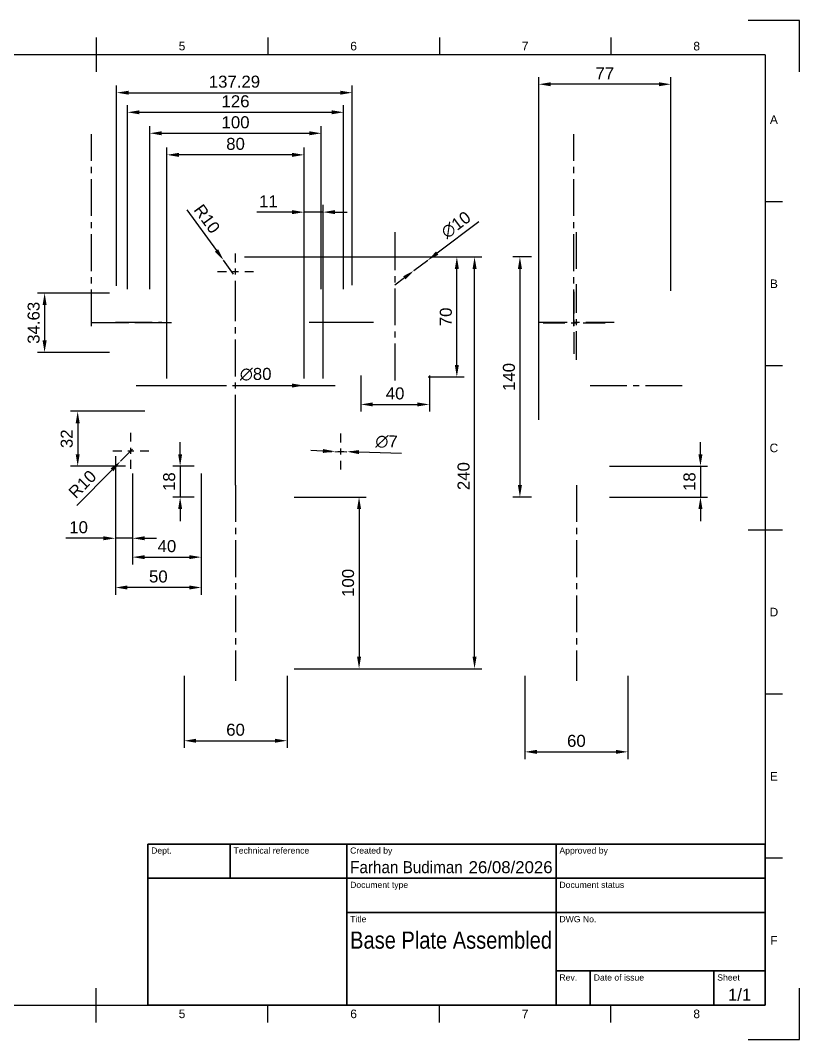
# Paper-space layout 'Sheet1' of a CAD drawing. Header units: millimetres. Extents: x 0 to 420, y 0 to 297.
# Drawn here: x 192.9 to 420, y 0 to 297 of the extents above; entities that cross this region are included whole.
import ezdxf
from ezdxf.enums import TextEntityAlignment as Align

# ---------------------------------------------------------------- set-up
doc = ezdxf.new("R2010")
doc.units = ezdxf.units.MM
doc.header["$LTSCALE"] = 0.75
doc.linetypes.add('CENTER2', pattern=[28.575, 19.05, -3.175, 3.175, -3.175])
for name, color, linetype, lineweight in [('BORDER', 7, 'Continuous', 25), ('FD_Dimensions', 7, 'Continuous', 25), ('Smart Centers', 7, 'CENTER2', 25), ('TITLEBLOCK', 7, 'Continuous', 35)]:
    doc.layers.add(name, color=color, linetype=linetype, lineweight=lineweight)
doc.styles.add('FusionTitle', font='arial.ttf')
doc.styles.get("Standard").update_dxf_attribs({"font": 'arial.ttf'})
doc.dimstyles.new('Dim-ISO-25', dxfattribs={"dimtxt": 3.5, "dimasz": 3.5, "dimexe": 2.1, "dimexo": 2.1, "dimgap": 1.4, "dimtad": 1, "dimzin": 12, "dimdsep": 46, "dimtxsty": 'Standard', "dimcen": 0, "dimazin": 3, "dimtp": 0.1, "dimtm": 0.1, "dimtfac": 0.714286, "dimtmove": 0, "dimatfit": 3, "dimfxl": 1, "dimtzin": 12, "dimarcsym": 0})

# ---------------------------------------------------------------- blocks, each defined once
blk = doc.blocks.new('ISO_A3_SHEET')
at = {"layer": 'BORDER'}
for p, q in [((215, 292), (215, 282)), ((265, 292), (265, 287)), ((315, 292), (315, 287)), ((365, 292), (365, 287)), ((410, 287), (20, 287)), ((410, 287), (410, 10)), ((415, 244.16666), (410, 244.16666)), ((415, 196.33333), (410, 196.33333)), ((415, 148.5), (405, 148.5)), ((415, 100.66667), (410, 100.66667)), ((415, 52.83334), (410, 52.83334)), ((215, 5), (215, 15)), ((20, 10), (410, 10)), ((265, 5), (265, 10)), ((315, 5), (315, 10)), ((365, 5), (365, 10))]:
    blk.add_line(p, q, dxfattribs=at)
at = {"layer": 'Defpoints'}
for p, q in [((420, 297), (405, 297)), ((420, 282), (420, 297)), ((420, 0), (420, 15)), ((405, 0), (420, 0))]:
    blk.add_line(p, q, dxfattribs=at)
at = {"layer": 'BORDER', "style": 'FusionTitle'}
for s, p in [('5', (240, 289.5)), ('6', (290, 289.5)), ('7', (340, 289.5)), ('8', (390, 289.5)), ('A', (412.5, 268.08333)), ('B', (412.5, 220.25)), ('C', (412.5, 172.41667)), ('D', (412.5, 124.58334)), ('E', (412.5, 76.75001)), ('F', (412.5, 28.91668)), ('5', (240, 7.5)), ('6', (290, 7.5)), ('7', (340, 7.5)), ('8', (390, 7.5))]:
    blk.add_text(s, height=2.5, dxfattribs=at).set_placement(p, align=Align.MIDDLE)
blk = doc.blocks.new('ISO_TITLEBLOCK')
at = {"layer": 'TITLEBLOCK'}
for p, q in [((0, 47), (-180, 47)), ((-180, 47), (-180, 0)), ((-156, 37), (-156, 47)), ((-122, 0), (-122, 47)), ((-61, 0), (-61, 47)), ((0, 0), (0, 47)), ((-180, 37), (0, 37)), ((-122, 27), (0, 27)), ((-61, 10), (0, 10)), ((-51, 0), (-51, 10)), ((-15, 0), (-15, 10)), ((-180, 0), (0, 0))]:
    blk.add_line(p, q, dxfattribs=at)
at = {"layer": 'TITLEBLOCK', "style": 'FusionTitle'}
for s, p in [('Dept.', (-179, 46)), ('Technical reference', (-155, 46)), ('Created by', (-121, 46)), ('Approved by', (-60, 46)), ('Document type', (-121, 36)), ('Document status', (-60, 36)), ('Title', (-121, 26)), ('DWG No.', (-60, 26)), ('Rev.', (-60, 9)), ('Date of issue', (-50, 9)), ('Sheet', (-14, 9))]:
    blk.add_text(s, height=1.8, dxfattribs=at).set_placement(p, align=Align.TOP_LEFT)
for tag, height, p in [('DEPT', 3.5, (-179, 42)), ('TECHNICAL_REFERENCE', 3.5, (-155, 42)), ('CREATED_BY', 3.5, (-121, 42)), ('APPROVED_BY', 3.5, (-60, 42)), ('DOCUMENT_TYPE', 3.5, (-121, 32)), ('DOCUMENT_STATUS', 3.5, (-60, 32)), ('TITLE_1', 5, (-121, 21.5)), ('TITLE_2', 5, (-121, 14)), ('TITLE_3', 5, (-121, 6.5)), ('DATE_OF_ISSUE', 3.5, (-50, 5))]:
    blk.add_attdef(tag, text='', height=height, dxfattribs=at).set_placement(p, align=Align.TOP_LEFT)
for tag, p in [('CREATED_DATE', (-62, 42)), ('APPROVED_DATE', (-0.99, 42))]:
    blk.add_attdef(tag, text='', height=3.5, dxfattribs=at).set_placement(p, align=Align.TOP_RIGHT)
for tag, height, p in [('DRAWING_NUMBER', 5, (-30.5, 19.75)), ('REV', 3.5, (-56, 4.85)), ('SHEET', 3.5, (-7.5, 4.85))]:
    blk.add_attdef(tag, text='', height=height, dxfattribs=at).set_placement(p, align=Align.TOP_CENTER)
blk = doc.blocks.new('*U23')
at = {"layer": 'Smart Centers', "color": 0, "ltscale": 0.75, "transparency": 16777216}
blk.add_line((0, -28), (0, 28), dxfattribs=at)
blk = doc.blocks.new('*U24')
at = {"layer": 'Smart Centers', "color": 0, "ltscale": 0.75, "transparency": 16777216}
blk.add_line((0, 28.5), (0, -28.5), dxfattribs=at)
blk = doc.blocks.new('*U25')
at = {"layer": 'Smart Centers', "color": 0, "ltscale": 0.75, "transparency": 16777216}
blk.add_line((0, -13.88), (0, 23.12), dxfattribs=at)
blk = doc.blocks.new('*U26')
at = {"layer": 'Smart Centers', "color": 0, "ltscale": 0.75, "transparency": 16777216}
blk.add_line((0, -5.5), (0, 5.5), dxfattribs=at)
blk = doc.blocks.new('*U27')
at = {"layer": 'Smart Centers', "color": 0, "ltscale": 0.75, "transparency": 16777216}
blk.add_line((6, 0), (-6, 0), dxfattribs=at)
blk = doc.blocks.new('*U28')
at = {"layer": 'Smart Centers', "color": 0, "ltscale": 0.75, "transparency": 16777216}
blk.add_line((8.5, 0), (-8.5, 0), dxfattribs=at)
blk = doc.blocks.new('*U29')
at = {"layer": 'Smart Centers', "color": 0, "ltscale": 0.75, "transparency": 16777216}
blk.add_line((-6.75, 0), (6.75, 0), dxfattribs=at)
blk = doc.blocks.new('*U30')
at = {"layer": 'Smart Centers', "color": 0, "ltscale": 0.75, "transparency": 16777216}
blk.add_line((-6.75, 0), (6.75, 0), dxfattribs=at)
blk = doc.blocks.new('*U31')
at = {"layer": 'Smart Centers', "color": 0, "ltscale": 0.75, "transparency": 16777216}
blk.add_line((-4.75, 0), (4.96, 0), dxfattribs=at)
blk = doc.blocks.new('*U37')
at = {"layer": 'Smart Centers', "color": 0, "ltscale": 0.75, "transparency": 16777216}
for p, q in [((0, 2.68), (0, 27.31)), ((-27.31, 0), (-2.68, 0)), ((2.68, 0), (27.31, 0)), ((0, -27.31), (0, -2.68))]:
    blk.add_line(p, q, dxfattribs=at)
at = {"layer": 'Smart Centers', "color": 0, "linetype": 'Continuous', "ltscale": 0.75, "transparency": 16777216}
for p, q in [((-0.89, 0), (0.89, 0)), ((0, -0.89), (0, 0.89))]:
    blk.add_line(p, q, dxfattribs=at)
blk = doc.blocks.new('*U38')
at = {"layer": 'Smart Centers', "color": 0, "ltscale": 0.75, "transparency": 16777216}
for p, q in [((0, 2.68), (0, 29)), ((-29, 0), (-2.68, 0)), ((2.68, 0), (29, 0)), ((0, -29), (0, -2.68))]:
    blk.add_line(p, q, dxfattribs=at)
at = {"layer": 'Smart Centers', "color": 0, "linetype": 'Continuous', "ltscale": 0.75, "transparency": 16777216}
for p, q in [((-0.89, 0), (0.89, 0)), ((0, -0.89), (0, 0.89))]:
    blk.add_line(p, q, dxfattribs=at)
blk = doc.blocks.new('*U39')
at = {"layer": 'Smart Centers', "color": 0, "ltscale": 0.75, "transparency": 16777216}
for p, q in [((0, 2.68), (0, 5.25)), ((-5.25, 0), (-2.68, 0)), ((2.68, 0), (5.25, 0)), ((0, -5.25), (0, -2.68))]:
    blk.add_line(p, q, dxfattribs=at)
at = {"layer": 'Smart Centers', "color": 0, "linetype": 'Continuous', "ltscale": 0.75, "transparency": 16777216}
for p, q in [((-0.89, 0), (0.89, 0)), ((0, -0.89), (0, 0.89))]:
    blk.add_line(p, q, dxfattribs=at)
blk = doc.blocks.new('*U40')
at = {"layer": 'Smart Centers', "color": 0, "ltscale": 0.75, "transparency": 16777216}
for p, q in [((0, 2.68), (0, 5.25)), ((-5.25, 0), (-2.68, 0)), ((2.68, 0), (5.25, 0)), ((0, -5.25), (0, -2.68))]:
    blk.add_line(p, q, dxfattribs=at)
at = {"layer": 'Smart Centers', "color": 0, "linetype": 'Continuous', "ltscale": 0.75, "transparency": 16777216}
for p, q in [((-0.89, 0), (0.89, 0)), ((0, -0.89), (0, 0.89))]:
    blk.add_line(p, q, dxfattribs=at)
blk = doc.blocks.new('*U41')
at = {"layer": 'Smart Centers', "color": 0, "ltscale": 0.75, "transparency": 16777216}
for p, q in [((0, 2.68), (0, 5.25)), ((-5.25, 0), (-2.68, 0)), ((2.68, 0), (5.25, 0)), ((0, -5.25), (0, -2.68))]:
    blk.add_line(p, q, dxfattribs=at)
at = {"layer": 'Smart Centers', "color": 0, "linetype": 'Continuous', "ltscale": 0.75, "transparency": 16777216}
for p, q in [((-0.89, 0), (0.89, 0)), ((0, -0.89), (0, 0.89))]:
    blk.add_line(p, q, dxfattribs=at)
blk = doc.blocks.new('*U42')
at = {"layer": 'Smart Centers', "color": 0, "ltscale": 0.75, "transparency": 16777216}
for p, q in [((0, 2.68), (0, 23.5)), ((-23.5, 0), (-2.68, 0)), ((2.68, 0), (23.5, 0)), ((0, -23.5), (0, -2.68))]:
    blk.add_line(p, q, dxfattribs=at)
at = {"layer": 'Smart Centers', "color": 0, "linetype": 'Continuous', "ltscale": 0.75, "transparency": 16777216}
for p, q in [((-0.89, 0), (0.89, 0)), ((0, -0.89), (0, 0.89))]:
    blk.add_line(p, q, dxfattribs=at)
blk = doc.blocks.new('*D43')
at = {"layer": 'Defpoints', "color": 0, "transparency": 16777216}
for p in [(256.15, 228.09), (325.26, 228.09), (270.6, 108.09)]:
    blk.add_point(p, dxfattribs=at)
at = {"layer": 'FD_Dimensions', "color": 0, "lineweight": -2, "transparency": 16777216}
for p, q in [((258.25, 228.09), (327.36, 228.09)), ((325.26, 111.59), (325.26, 224.59)), ((272.7, 108.09), (327.36, 108.09))]:
    blk.add_line(p, q, dxfattribs=at)
at = {"layer": 'FD_Dimensions', "color": 0, "transparency": 16777216}
for points in [[(324.68, 224.59), (325.85, 224.59), (325.26, 228.09)], [(324.68, 111.59), (325.85, 111.59), (325.26, 108.09)]]:
    blk.add_solid(points, dxfattribs=at)
at = {"layer": 'FD_Dimensions', "color": 0, "transparency": 16777216, "insert": (322.07, 164.2), "char_height": 3.5, "attachment_point": 5, "rotation": 90}
blk.add_mtext('240', dxfattribs=at)
blk = doc.blocks.new('*D44')
at = {"layer": 'Defpoints', "color": 0, "transparency": 16777216}
for p in [(240.6, 108.09), (270.6, 108.09), (270.6, 87.09)]:
    blk.add_point(p, dxfattribs=at)
at = {"layer": 'FD_Dimensions', "color": 0, "lineweight": -2, "transparency": 16777216}
for p, q in [((240.6, 105.99), (240.6, 84.99)), ((270.6, 105.99), (270.6, 84.99)), ((244.1, 87.09), (267.1, 87.09))]:
    blk.add_line(p, q, dxfattribs=at)
at = {"layer": 'FD_Dimensions', "color": 0, "transparency": 16777216}
for points in [[(244.1, 87.67), (244.1, 86.51), (240.6, 87.09)], [(267.1, 87.67), (267.1, 86.51), (270.6, 87.09)]]:
    blk.add_solid(points, dxfattribs=at)
at = {"layer": 'FD_Dimensions', "color": 0, "transparency": 16777216, "insert": (255.6, 90.28), "char_height": 3.5, "attachment_point": 5}
blk.add_mtext('60', dxfattribs=at)
blk = doc.blocks.new('*D45')
at = {"layer": 'Defpoints', "color": 0, "transparency": 16777216}
for p in [(270.6, 158.09), (270.6, 108.09), (291.6, 108.09)]:
    blk.add_point(p, dxfattribs=at)
at = {"layer": 'FD_Dimensions', "color": 0, "lineweight": -2, "transparency": 16777216}
for p, q in [((272.7, 158.09), (293.7, 158.09)), ((291.6, 154.59), (291.6, 111.59)), ((272.7, 108.09), (293.7, 108.09))]:
    blk.add_line(p, q, dxfattribs=at)
at = {"layer": 'FD_Dimensions', "color": 0, "transparency": 16777216}
for points in [[(291.01, 154.59), (292.18, 154.59), (291.6, 158.09)], [(291.01, 111.59), (292.18, 111.59), (291.6, 108.09)]]:
    blk.add_solid(points, dxfattribs=at)
at = {"layer": 'FD_Dimensions', "color": 0, "transparency": 16777216, "insert": (288.41, 133.09), "char_height": 3.5, "attachment_point": 5, "rotation": 90}
blk.add_mtext('100', dxfattribs=at)
blk = doc.blocks.new('*D46')
at = {"layer": 'Defpoints', "color": 0, "transparency": 16777216}
for p in [(235.6, 257.82), (235.6, 190.59), (275.6, 190.59)]:
    blk.add_point(p, dxfattribs=at)
at = {"layer": 'FD_Dimensions', "color": 0, "lineweight": -2, "transparency": 16777216}
for p, q in [((235.6, 192.69), (235.6, 259.92)), ((275.6, 192.69), (275.6, 259.92)), ((272.1, 257.82), (239.1, 257.82))]:
    blk.add_line(p, q, dxfattribs=at)
at = {"layer": 'FD_Dimensions', "color": 0, "transparency": 16777216}
for points in [[(239.1, 258.4), (239.1, 257.23), (235.6, 257.82)], [(272.1, 258.4), (272.1, 257.23), (275.6, 257.82)]]:
    blk.add_solid(points, dxfattribs=at)
at = {"layer": 'FD_Dimensions', "color": 0, "transparency": 16777216, "insert": (255.6, 261), "char_height": 3.5, "attachment_point": 5}
blk.add_mtext('80', dxfattribs=at)
blk = doc.blocks.new('*D47')
at = {"layer": 'Defpoints', "color": 0, "transparency": 16777216}
for p in [(289.6, 275.93), (220.95, 217.53), (289.6, 217.75)]:
    blk.add_point(p, dxfattribs=at)
at = {"layer": 'FD_Dimensions', "color": 0, "lineweight": -2, "transparency": 16777216}
for p, q in [((220.95, 219.63), (220.95, 278.03)), ((289.6, 219.85), (289.6, 278.03)), ((224.45, 275.93), (286.1, 275.93))]:
    blk.add_line(p, q, dxfattribs=at)
at = {"layer": 'FD_Dimensions', "color": 0, "transparency": 16777216}
for points in [[(224.45, 276.51), (224.45, 275.35), (220.95, 275.93)], [(286.1, 276.51), (286.1, 275.35), (289.6, 275.93)]]:
    blk.add_solid(points, dxfattribs=at)
at = {"layer": 'FD_Dimensions', "color": 0, "transparency": 16777216, "insert": (255.28, 279.12), "char_height": 3.5, "attachment_point": 5}
blk.add_mtext('137.29', dxfattribs=at)
blk = doc.blocks.new('*U50')
at = {"layer": 'Smart Centers', "color": 0, "ltscale": 0.75, "transparency": 16777216}
blk.add_line((-13.5, 0), (13.5, 0), dxfattribs=at)
blk = doc.blocks.new('*U51')
at = {"layer": 'Smart Centers', "color": 0, "ltscale": 0.75, "transparency": 16777216}
blk.add_line((0, -28), (0, 28), dxfattribs=at)
blk = doc.blocks.new('*U52')
at = {"layer": 'Smart Centers', "color": 0, "ltscale": 0.75, "transparency": 16777216}
blk.add_line((0, 28.5), (0, -28.5), dxfattribs=at)
blk = doc.blocks.new('*U53')
at = {"layer": 'Smart Centers', "color": 0, "ltscale": 0.75, "transparency": 16777216}
blk.add_line((0, -5.5), (0, 5.5), dxfattribs=at)
blk = doc.blocks.new('*U54')
at = {"layer": 'Smart Centers', "color": 0, "ltscale": 0.75, "transparency": 16777216}
for p, q in [((0, 2.68), (0, 9.8)), ((-9.8, 0), (-2.68, 0)), ((2.68, 0), (9.8, 0)), ((0, -9.8), (0, -2.68))]:
    blk.add_line(p, q, dxfattribs=at)
at = {"layer": 'Smart Centers', "color": 0, "linetype": 'Continuous', "ltscale": 0.75, "transparency": 16777216}
for p, q in [((-0.89, 0), (0.89, 0)), ((0, -0.89), (0, 0.89))]:
    blk.add_line(p, q, dxfattribs=at)
blk = doc.blocks.new('*U55')
at = {"layer": 'Smart Centers', "color": 0, "ltscale": 0.75, "transparency": 16777216}
for p, q in [((0, 2.68), (0, 9.03)), ((-9.03, 0), (-2.68, 0)), ((2.68, 0), (9.03, 0)), ((0, -9.03), (0, -2.68))]:
    blk.add_line(p, q, dxfattribs=at)
at = {"layer": 'Smart Centers', "color": 0, "linetype": 'Continuous', "ltscale": 0.75, "transparency": 16777216}
for p, q in [((-0.89, 0), (0.89, 0)), ((0, -0.89), (0, 0.89))]:
    blk.add_line(p, q, dxfattribs=at)
blk = doc.blocks.new('*U56')
at = {"layer": 'Smart Centers', "color": 0, "ltscale": 0.75, "transparency": 16777216}
for p, q in [((0, 2.68), (0, 11)), ((-11, 0), (-2.68, 0)), ((2.68, 0), (11, 0)), ((0, -11), (0, -2.68))]:
    blk.add_line(p, q, dxfattribs=at)
at = {"layer": 'Smart Centers', "color": 0, "linetype": 'Continuous', "ltscale": 0.75, "transparency": 16777216}
for p, q in [((-0.89, 0), (0.89, 0)), ((0, -0.89), (0, 0.89))]:
    blk.add_line(p, q, dxfattribs=at)
blk = doc.blocks.new('*D57')
at = {"layer": 'Defpoints', "color": 0, "transparency": 16777216}
for p in [(339.94, 108.09), (369.94, 108.09), (369.94, 83.85)]:
    blk.add_point(p, dxfattribs=at)
at = {"layer": 'FD_Dimensions', "color": 0, "lineweight": -2, "transparency": 16777216}
for p, q in [((339.94, 105.99), (339.94, 81.75)), ((369.94, 105.99), (369.94, 81.75)), ((343.44, 83.85), (366.44, 83.85))]:
    blk.add_line(p, q, dxfattribs=at)
at = {"layer": 'FD_Dimensions', "color": 0, "transparency": 16777216}
for points in [[(343.44, 84.43), (343.44, 83.27), (339.94, 83.85)], [(366.44, 84.43), (366.44, 83.27), (369.94, 83.85)]]:
    blk.add_solid(points, dxfattribs=at)
at = {"layer": 'FD_Dimensions', "color": 0, "transparency": 16777216, "insert": (354.94, 87.04), "char_height": 3.5, "attachment_point": 5}
blk.add_mtext('60', dxfattribs=at)
blk = doc.blocks.new('*D58')
at = {"layer": 'Defpoints', "color": 0, "transparency": 16777216}
for p in [(343.97, 278.39), (382.47, 216.09), (343.97, 178.53)]:
    blk.add_point(p, dxfattribs=at)
at = {"layer": 'FD_Dimensions', "color": 0, "lineweight": -2, "transparency": 16777216}
for p, q in [((343.97, 180.63), (343.97, 280.49)), ((382.47, 218.19), (382.47, 280.49)), ((378.97, 278.39), (347.47, 278.39))]:
    blk.add_line(p, q, dxfattribs=at)
at = {"layer": 'FD_Dimensions', "color": 0, "transparency": 16777216}
for points in [[(347.47, 278.97), (347.47, 277.81), (343.97, 278.39)], [(378.97, 278.97), (378.97, 277.81), (382.47, 278.39)]]:
    blk.add_solid(points, dxfattribs=at)
at = {"layer": 'FD_Dimensions', "color": 0, "transparency": 16777216, "insert": (363.22, 281.54), "char_height": 3.5, "attachment_point": 5}
blk.add_mtext('77', dxfattribs=at)
blk = doc.blocks.new('*U61')
at = {"layer": 'Smart Centers', "color": 0, "ltscale": 0.75, "transparency": 16777216}
blk.add_line((-13.5, 0), (13.5, 0), dxfattribs=at)
blk = doc.blocks.new('*U62')
at = {"layer": 'Smart Centers', "color": 0, "ltscale": 0.75, "transparency": 16777216}
blk.add_line((0, -28), (0, 28), dxfattribs=at)
blk = doc.blocks.new('*U63')
at = {"layer": 'Smart Centers', "color": 0, "ltscale": 0.75, "transparency": 16777216}
blk.add_line((0, 28.5), (0, -28.5), dxfattribs=at)
blk = doc.blocks.new('*U64')
at = {"layer": 'Smart Centers', "color": 0, "ltscale": 0.75, "transparency": 16777216}
blk.add_line((0, -5.5), (0, 5.5), dxfattribs=at)
blk = doc.blocks.new('*U74')
at = {"layer": 'Smart Centers', "color": 0, "ltscale": 0.75, "transparency": 16777216}
blk.add_line((-13.5, 0), (13.5, 0), dxfattribs=at)
blk = doc.blocks.new('*U75')
at = {"layer": 'Smart Centers', "color": 0, "ltscale": 0.75, "transparency": 16777216}
blk.add_line((0, -28), (0, 28), dxfattribs=at)
blk = doc.blocks.new('*U76')
at = {"layer": 'Smart Centers', "color": 0, "ltscale": 0.75, "transparency": 16777216}
blk.add_line((0, 28.5), (0, -28.5), dxfattribs=at)
blk = doc.blocks.new('*U77')
at = {"layer": 'Smart Centers', "color": 0, "ltscale": 0.75, "transparency": 16777216}
blk.add_line((0, -5.5), (0, 5.5), dxfattribs=at)
blk = doc.blocks.new('*D83')
at = {"layer": 'Defpoints', "color": 0, "transparency": 16777216}
for p in [(309.6, 228.09), (320.1, 228.09), (309.6, 193.09)]:
    blk.add_point(p, dxfattribs=at)
at = {"layer": 'FD_Dimensions', "color": 0, "lineweight": -2, "transparency": 16777216}
for p, q in [((311.7, 228.09), (322.2, 228.09)), ((320.1, 196.59), (320.1, 224.59)), ((311.7, 193.09), (322.2, 193.09))]:
    blk.add_line(p, q, dxfattribs=at)
at = {"layer": 'FD_Dimensions', "color": 0, "transparency": 16777216}
for points in [[(319.51, 224.59), (320.68, 224.59), (320.1, 228.09)], [(319.51, 196.59), (320.68, 196.59), (320.1, 193.09)]]:
    blk.add_solid(points, dxfattribs=at)
at = {"layer": 'FD_Dimensions', "color": 0, "transparency": 16777216, "insert": (316.91, 210.59), "char_height": 3.5, "attachment_point": 5, "rotation": 90}
blk.add_mtext('70', dxfattribs=at)
blk = doc.blocks.new('*D84')
at = {"layer": 'Defpoints', "color": 0, "transparency": 16777216}
for p in [(292.1, 195.59), (312.1, 195.59), (312.1, 185.09)]:
    blk.add_point(p, dxfattribs=at)
at = {"layer": 'FD_Dimensions', "color": 0, "lineweight": -2, "transparency": 16777216}
for p, q in [((292.1, 193.49), (292.1, 182.99)), ((312.1, 193.49), (312.1, 182.99)), ((295.6, 185.09), (308.6, 185.09))]:
    blk.add_line(p, q, dxfattribs=at)
at = {"layer": 'FD_Dimensions', "color": 0, "transparency": 16777216}
for points in [[(295.6, 185.67), (295.6, 184.51), (292.1, 185.09)], [(308.6, 185.67), (308.6, 184.51), (312.1, 185.09)]]:
    blk.add_solid(points, dxfattribs=at)
at = {"layer": 'FD_Dimensions', "color": 0, "transparency": 16777216, "insert": (302.1, 188.28), "char_height": 3.5, "attachment_point": 5}
blk.add_mtext('40', dxfattribs=at)
blk = doc.blocks.new('*D86')
at = {"layer": 'Defpoints', "color": 0, "transparency": 16777216}
for p in [(245.6, 167.09), (239.45, 158.09), (245.6, 158.09)]:
    blk.add_point(p, dxfattribs=at)
at = {"layer": 'FD_Dimensions', "color": 0, "lineweight": -2, "transparency": 16777216}
for p, q in [((239.45, 170.59), (239.45, 174.09)), ((243.5, 167.09), (237.35, 167.09)), ((239.45, 167.09), (239.45, 158.09)), ((243.5, 158.09), (237.35, 158.09)), ((239.45, 154.59), (239.45, 151.09))]:
    blk.add_line(p, q, dxfattribs=at)
at = {"layer": 'FD_Dimensions', "color": 0, "transparency": 16777216}
for points in [[(238.87, 170.59), (240.04, 170.59), (239.45, 167.09)], [(238.87, 154.59), (240.04, 154.59), (239.45, 158.09)]]:
    blk.add_solid(points, dxfattribs=at)
at = {"layer": 'FD_Dimensions', "color": 0, "transparency": 16777216, "insert": (236.27, 162.59), "char_height": 3.5, "attachment_point": 5, "rotation": 90}
blk.add_mtext('18', dxfattribs=at)
blk = doc.blocks.new('*D87')
at = {"layer": 'Defpoints', "color": 0, "transparency": 16777216}
for p in [(231.23, 183.09), (209.59, 167.09), (225.6, 167.09)]:
    blk.add_point(p, dxfattribs=at)
at = {"layer": 'FD_Dimensions', "color": 0, "lineweight": -2, "transparency": 16777216}
for p, q in [((229.13, 183.09), (207.49, 183.09)), ((209.59, 179.59), (209.59, 170.59)), ((223.5, 167.09), (207.49, 167.09))]:
    blk.add_line(p, q, dxfattribs=at)
at = {"layer": 'FD_Dimensions', "color": 0, "transparency": 16777216}
for points in [[(209.01, 179.59), (210.18, 179.59), (209.59, 183.09)], [(209.01, 170.59), (210.18, 170.59), (209.59, 167.09)]]:
    blk.add_solid(points, dxfattribs=at)
at = {"layer": 'FD_Dimensions', "color": 0, "transparency": 16777216, "insert": (206.41, 175.09), "char_height": 3.5, "attachment_point": 5, "rotation": 90}
blk.add_mtext('32', dxfattribs=at)
blk = doc.blocks.new('*D88')
at = {"layer": 'Defpoints', "color": 0, "transparency": 16777216}
for p in [(220.6, 172.09), (245.6, 167.09), (220.6, 131.74)]:
    blk.add_point(p, dxfattribs=at)
at = {"layer": 'FD_Dimensions', "color": 0, "lineweight": -2, "transparency": 16777216}
for p, q in [((220.6, 169.99), (220.6, 129.64)), ((245.6, 164.99), (245.6, 129.64)), ((242.1, 131.74), (224.1, 131.74))]:
    blk.add_line(p, q, dxfattribs=at)
at = {"layer": 'FD_Dimensions', "color": 0, "transparency": 16777216}
for points in [[(224.1, 132.33), (224.1, 131.16), (220.6, 131.74)], [(242.1, 132.33), (242.1, 131.16), (245.6, 131.74)]]:
    blk.add_solid(points, dxfattribs=at)
at = {"layer": 'FD_Dimensions', "color": 0, "transparency": 16777216, "insert": (233.1, 134.93), "char_height": 3.5, "attachment_point": 5}
blk.add_mtext('50', dxfattribs=at)
blk = doc.blocks.new('*D90')
at = {"layer": 'Defpoints', "color": 0, "transparency": 16777216}
for p in [(275.6, 241.13), (275.6, 190.59), (281.1, 190.59)]:
    blk.add_point(p, dxfattribs=at)
at = {"layer": 'FD_Dimensions', "color": 0, "lineweight": -2, "transparency": 16777216}
for p, q in [((272.1, 241.13), (261.79, 241.13)), ((275.6, 192.69), (275.6, 243.23)), ((281.1, 241.13), (275.6, 241.13)), ((281.1, 192.69), (281.1, 243.23)), ((284.6, 241.13), (288.1, 241.13))]:
    blk.add_line(p, q, dxfattribs=at)
at = {"layer": 'FD_Dimensions', "color": 0, "transparency": 16777216}
for points in [[(272.1, 241.71), (272.1, 240.54), (275.6, 241.13)], [(284.6, 241.71), (284.6, 240.54), (281.1, 241.13)]]:
    blk.add_solid(points, dxfattribs=at)
at = {"layer": 'FD_Dimensions', "color": 0, "transparency": 16777216, "insert": (265.19, 244.28), "char_height": 3.5, "attachment_point": 5}
blk.add_mtext('11', dxfattribs=at)
blk = doc.blocks.new('*D95')
at = {"layer": 'Defpoints', "color": 0, "transparency": 16777216}
for p in [(284.57, 171.41), (288.07, 171.31)]:
    blk.add_point(p, dxfattribs=at)
at = {"layer": 'FD_Dimensions', "color": 0, "lineweight": -2, "transparency": 16777216}
for p, q in [((281.07, 171.52), (277.57, 171.62)), ((284.57, 171.41), (288.07, 171.31)), ((303.96, 170.82), (291.57, 171.2))]:
    blk.add_line(p, q, dxfattribs=at)
at = {"layer": 'FD_Dimensions', "color": 0, "transparency": 16777216}
for points in [[(281.09, 172.1), (281.05, 170.94), (284.57, 171.41)], [(291.58, 171.78), (291.55, 170.62), (288.07, 171.31)]]:
    blk.add_solid(points, dxfattribs=at)
at = {"layer": 'FD_Dimensions', "color": 0, "transparency": 16777216, "insert": (299.61, 174.24), "char_height": 3.5, "attachment_point": 5, "rotation": 358.2566}
blk.add_mtext('∅7', dxfattribs=at)
blk = doc.blocks.new('*D96')
at = {"layer": 'Defpoints', "color": 0, "transparency": 16777216}
for p in [(235.6, 190.59), (275.6, 190.59)]:
    blk.add_point(p, dxfattribs=at)
at = {"layer": 'FD_Dimensions', "color": 0, "lineweight": -2, "transparency": 16777216}
blk.add_line((255.66, 190.59), (272.1, 190.59), dxfattribs=at)
at = {"layer": 'FD_Dimensions', "color": 0, "transparency": 16777216}
blk.add_solid([(272.1, 191.17), (272.1, 190.01), (275.6, 190.59)], dxfattribs=at)
at = {"layer": 'FD_Dimensions', "color": 0, "transparency": 16777216, "insert": (261.47, 193.87), "char_height": 3.5, "attachment_point": 5}
blk.add_mtext('∅80', dxfattribs=at)
blk = doc.blocks.new('*D97')
at = {"layer": 'Defpoints', "color": 0, "transparency": 16777216}
for p in [(220.95, 217.53), (199.95, 200.22), (220.95, 200.22)]:
    blk.add_point(p, dxfattribs=at)
at = {"layer": 'FD_Dimensions', "color": 0, "lineweight": -2, "transparency": 16777216}
for p, q in [((218.85, 217.53), (197.85, 217.53)), ((199.95, 214.03), (199.95, 203.72)), ((218.85, 200.22), (197.85, 200.22))]:
    blk.add_line(p, q, dxfattribs=at)
at = {"layer": 'FD_Dimensions', "color": 0, "transparency": 16777216}
for points in [[(199.37, 214.03), (200.54, 214.03), (199.95, 217.53)], [(199.37, 203.72), (200.54, 203.72), (199.95, 200.22)]]:
    blk.add_solid(points, dxfattribs=at)
at = {"layer": 'FD_Dimensions', "color": 0, "transparency": 16777216, "insert": (196.77, 208.88), "char_height": 3.5, "attachment_point": 5, "rotation": 90}
blk.add_mtext('34.63', dxfattribs=at)
blk = doc.blocks.new('*D98')
at = {"layer": 'Defpoints', "color": 0, "transparency": 16777216}
for p in [(343.97, 228.09), (338.48, 158.09), (343.97, 158.09)]:
    blk.add_point(p, dxfattribs=at)
at = {"layer": 'FD_Dimensions', "color": 0, "lineweight": -2, "transparency": 16777216}
for p, q in [((341.87, 228.09), (336.38, 228.09)), ((338.48, 224.59), (338.48, 161.59)), ((341.87, 158.09), (336.38, 158.09))]:
    blk.add_line(p, q, dxfattribs=at)
at = {"layer": 'FD_Dimensions', "color": 0, "transparency": 16777216}
for points in [[(337.89, 224.59), (339.06, 224.59), (338.48, 228.09)], [(337.89, 161.59), (339.06, 161.59), (338.48, 158.09)]]:
    blk.add_solid(points, dxfattribs=at)
at = {"layer": 'FD_Dimensions', "color": 0, "transparency": 16777216, "insert": (335.29, 193.09), "char_height": 3.5, "attachment_point": 5, "rotation": 90}
blk.add_mtext('140', dxfattribs=at)
blk = doc.blocks.new('*D99')
at = {"layer": 'Defpoints', "color": 0, "transparency": 16777216}
for p in [(362.47, 167.09), (362.47, 158.09), (391.1, 158.09)]:
    blk.add_point(p, dxfattribs=at)
at = {"layer": 'FD_Dimensions', "color": 0, "lineweight": -2, "transparency": 16777216}
for p, q in [((391.1, 170.59), (391.1, 174.09)), ((364.57, 167.09), (393.2, 167.09)), ((391.1, 167.09), (391.1, 158.09)), ((364.57, 158.09), (393.2, 158.09)), ((391.1, 154.59), (391.1, 151.09))]:
    blk.add_line(p, q, dxfattribs=at)
at = {"layer": 'FD_Dimensions', "color": 0, "transparency": 16777216}
for points in [[(390.51, 170.59), (391.68, 170.59), (391.1, 167.09)], [(390.51, 154.59), (391.68, 154.59), (391.1, 158.09)]]:
    blk.add_solid(points, dxfattribs=at)
at = {"layer": 'FD_Dimensions', "color": 0, "transparency": 16777216, "insert": (387.91, 162.59), "char_height": 3.5, "attachment_point": 5, "rotation": 90}
blk.add_mtext('18', dxfattribs=at)
blk = doc.blocks.new('*D100')
at = {"layer": 'Defpoints', "color": 0, "transparency": 16777216}
for p in [(225.6, 167.09), (245.6, 167.09), (245.6, 140.59)]:
    blk.add_point(p, dxfattribs=at)
at = {"layer": 'FD_Dimensions', "color": 0, "lineweight": -2, "transparency": 16777216}
for p, q in [((225.6, 164.99), (225.6, 138.49)), ((245.6, 164.99), (245.6, 138.49)), ((229.1, 140.59), (242.1, 140.59))]:
    blk.add_line(p, q, dxfattribs=at)
at = {"layer": 'FD_Dimensions', "color": 0, "transparency": 16777216}
for points in [[(229.1, 141.17), (229.1, 140.01), (225.6, 140.59)], [(242.1, 141.17), (242.1, 140.01), (245.6, 140.59)]]:
    blk.add_solid(points, dxfattribs=at)
at = {"layer": 'FD_Dimensions', "color": 0, "transparency": 16777216, "insert": (235.6, 143.78), "char_height": 3.5, "attachment_point": 5}
blk.add_mtext('40', dxfattribs=at)
blk = doc.blocks.new('*D101')
at = {"layer": 'Defpoints', "color": 0, "transparency": 16777216}
for p in [(220.6, 172.09), (225.6, 167.09), (220.6, 146.09)]:
    blk.add_point(p, dxfattribs=at)
at = {"layer": 'FD_Dimensions', "color": 0, "lineweight": -2, "transparency": 16777216}
for p, q in [((220.6, 169.99), (220.6, 143.99)), ((225.6, 164.99), (225.6, 143.99)), ((217.1, 146.09), (206.13, 146.09)), ((225.6, 146.09), (220.6, 146.09)), ((229.1, 146.09), (232.6, 146.09))]:
    blk.add_line(p, q, dxfattribs=at)
at = {"layer": 'FD_Dimensions', "color": 0, "transparency": 16777216}
for points in [[(217.1, 146.67), (217.1, 145.51), (220.6, 146.09)], [(229.1, 146.67), (229.1, 145.51), (225.6, 146.09)]]:
    blk.add_solid(points, dxfattribs=at)
at = {"layer": 'FD_Dimensions', "color": 0, "transparency": 16777216, "insert": (209.86, 149.28), "char_height": 3.5, "attachment_point": 5}
blk.add_mtext('10', dxfattribs=at)
blk = doc.blocks.new('*D102')
at = {"layer": 'Defpoints', "color": 0, "transparency": 16777216}
for p in [(225.6, 172.09), (222.08, 168.54)]:
    blk.add_point(p, dxfattribs=at)
at = {"layer": 'FD_Dimensions', "color": 0, "lineweight": -2, "transparency": 16777216}
for p, q in [((225.6, 172.09), (222.08, 168.54)), ((209.31, 155.64), (219.62, 166.05))]:
    blk.add_line(p, q, dxfattribs=at)
at = {"layer": 'FD_Dimensions', "color": 0, "transparency": 16777216}
blk.add_solid([(219.2, 166.46), (220.03, 165.64), (222.08, 168.54)], dxfattribs=at)
at = {"layer": 'FD_Dimensions', "color": 0, "transparency": 16777216, "insert": (210.97, 161.84), "char_height": 3.5, "attachment_point": 5, "rotation": 45.2833}
blk.add_mtext('R10', dxfattribs=at)
blk = doc.blocks.new('*D103')
at = {"layer": 'Defpoints', "color": 0, "transparency": 16777216}
for p in [(252.1, 227.13), (255.05, 223.09)]:
    blk.add_point(p, dxfattribs=at)
at = {"layer": 'FD_Dimensions', "color": 0, "lineweight": -2, "transparency": 16777216}
for p, q in [((241.41, 241.8), (250.04, 229.96)), ((255.05, 223.09), (252.1, 227.13))]:
    blk.add_line(p, q, dxfattribs=at)
at = {"layer": 'FD_Dimensions', "color": 0, "transparency": 16777216}
blk.add_solid([(250.51, 230.3), (249.57, 229.61), (252.1, 227.13)], dxfattribs=at)
at = {"layer": 'FD_Dimensions', "color": 0, "transparency": 16777216, "insert": (247.27, 239.17), "char_height": 3.5, "attachment_point": 5, "rotation": 306.104}
blk.add_mtext('R10', dxfattribs=at)
blk = doc.blocks.new('*D104')
at = {"layer": 'Defpoints', "color": 0, "transparency": 16777216}
for p in [(311.6, 227.09), (307.6, 224.09)]:
    blk.add_point(p, dxfattribs=at)
at = {"layer": 'FD_Dimensions', "color": 0, "lineweight": -2, "transparency": 16777216}
for p, q in [((326.48, 238.27), (314.39, 229.19)), ((307.6, 224.09), (311.6, 227.09)), ((304.8, 221.99), (302, 219.88))]:
    blk.add_line(p, q, dxfattribs=at)
at = {"layer": 'FD_Dimensions', "color": 0, "transparency": 16777216}
for points in [[(314.04, 229.66), (314.74, 228.73), (311.6, 227.09)], [(304.45, 222.45), (305.15, 221.52), (307.6, 224.09)]]:
    blk.add_solid(points, dxfattribs=at)
at = {"layer": 'FD_Dimensions', "color": 0, "transparency": 16777216, "insert": (319.86, 237.41), "char_height": 3.5, "attachment_point": 5, "rotation": 36.9127}
blk.add_mtext('∅10', dxfattribs=at)
blk = doc.blocks.new('*D105')
at = {"layer": 'Defpoints', "color": 0, "transparency": 16777216}
for p in [(287.1, 270.22), (224.1, 216.59), (287.1, 216.59)]:
    blk.add_point(p, dxfattribs=at)
at = {"layer": 'FD_Dimensions', "color": 0, "lineweight": -2, "transparency": 16777216}
for p, q in [((224.1, 218.69), (224.1, 272.32)), ((287.1, 218.69), (287.1, 272.32)), ((227.6, 270.22), (283.6, 270.22))]:
    blk.add_line(p, q, dxfattribs=at)
at = {"layer": 'FD_Dimensions', "color": 0, "transparency": 16777216}
for points in [[(227.6, 270.8), (227.6, 269.63), (224.1, 270.22)], [(283.6, 270.8), (283.6, 269.63), (287.1, 270.22)]]:
    blk.add_solid(points, dxfattribs=at)
at = {"layer": 'FD_Dimensions', "color": 0, "transparency": 16777216, "insert": (255.6, 273.4), "char_height": 3.5, "attachment_point": 5}
blk.add_mtext('126', dxfattribs=at)
blk = doc.blocks.new('*D106')
at = {"layer": 'Defpoints', "color": 0, "transparency": 16777216}
for p in [(280.6, 264.11), (230.6, 216.59), (280.6, 216.59)]:
    blk.add_point(p, dxfattribs=at)
at = {"layer": 'FD_Dimensions', "color": 0, "lineweight": -2, "transparency": 16777216}
for p, q in [((230.6, 218.69), (230.6, 266.21)), ((280.6, 218.69), (280.6, 266.21)), ((234.1, 264.11), (277.1, 264.11))]:
    blk.add_line(p, q, dxfattribs=at)
at = {"layer": 'FD_Dimensions', "color": 0, "transparency": 16777216}
for points in [[(234.1, 264.69), (234.1, 263.52), (230.6, 264.11)], [(277.1, 264.69), (277.1, 263.52), (280.6, 264.11)]]:
    blk.add_solid(points, dxfattribs=at)
at = {"layer": 'FD_Dimensions', "color": 0, "transparency": 16777216, "insert": (255.6, 267.29), "char_height": 3.5, "attachment_point": 5}
blk.add_mtext('100', dxfattribs=at)

psp = doc.layouts.new('Sheet1')

# ---------------------------------------------------------------- block references
at = {"layer": 'BORDER'}
psp.add_blockref('ISO_A3_SHEET', (0, 0), dxfattribs=at)
at = {"layer": 'Smart Centers', "ltscale": 0.75}
for name, p in [('*U23', (213.5974, 235.8757)), ('*U51', (354.2161, 235.8757)), ('*U62', (354.2161, 235.8757)), ('*U75', (354.2161, 235.8757)), ('*U26', (302.0972, 230.0901)), ('*U53', (354.9381, 230.0901)), ('*U64', (354.9381, 230.0901)), ('*U77', (354.9381, 230.0901)), ('*U41', (255.6069, 223.7963)), ('*U25', (302.0972, 205.9651)), ('*U56', (354.9661, 209.0901)), ('*U38', (255.5974, 190.5901)), ('*U37', (255.5974, 190.5901)), ('*U54', (354.9661, 209.0901)), ('*U55', (354.2648, 208.8757)), ('*U42', (255.5974, 190.5901)), ('*U27', (218.4548, 208.8757)), ('*U28', (228.4548, 208.8757)), ('*U29', (227.3474, 209.0901)), ('*U30', (283.8474, 209.0901)), ('*U31', (290.8473, 209.0901)), ('*U50', (372.4661, 190.5901)), ('*U61', (372.4661, 190.5901)), ('*U74', (372.4661, 190.5901)), ('*U39', (225.0974, 171.5901)), ('*U40', (286.3184, 171.3584)), ('*U24', (255.5972, 133.0901)), ('*U52', (354.9381, 133.0901)), ('*U63', (354.9381, 133.0901)), ('*U76', (354.9381, 133.0901))]:
    psp.add_blockref(name, p, dxfattribs=at)
at = {"layer": 'TITLEBLOCK'}
ref = psp.add_blockref('ISO_TITLEBLOCK', (410, 10), dxfattribs=at)
ref.add_attrib('CREATED_DATE', '26/08/2026', dxfattribs={"height": 3.5, "style": 'FusionTitle'}).set_placement((348, 52), align=Align.TOP_RIGHT)
ref.add_attrib('SHEET', '1/1', dxfattribs={"height": 3.5, "style": 'FusionTitle'}).set_placement((402.5, 14.85), align=Align.TOP_CENTER)
ref.add_attrib('TITLE_1', 'Base Plate Assembled', dxfattribs={"height": 5, "style": 'FusionTitle', "width": 0.837258}).set_placement((289, 31.5), align=Align.TOP_LEFT)
ref.add_attrib('CREATED_BY', 'Farhan Budiman', dxfattribs={"height": 3.5, "style": 'FusionTitle', "width": 0.908507}).set_placement((289, 52), align=Align.TOP_LEFT)

# ---------------------------------------------------------------- dimensions: what is measured, and where the dimension line sits
at = {"layer": 'FD_Dimensions'}
for base, p1, p2, picture, middle in [((343.9661, 278.3911), (382.4661, 216.0901), (343.9661, 178.5251), '*D58', (363.2161, 281.5411)), ((289.5974, 275.9288), (220.9548, 217.5326), (289.5974, 217.7469), '*D47', (255.2761, 279.117)), ((235.5974, 257.8152), (275.5974, 190.5901), (235.5974, 190.5901), '*D46', (255.5974, 261.0022)), ((275.5974, 241.1276), (281.0974, 190.5901), (275.5974, 190.5901), '*D90', (265.1931, 244.2848)), ((220.5974, 146.0901), (225.5974, 167.0901), (220.5974, 172.0901), '*D101', (209.8613, 149.2771)), ((369.9381, 83.8501), (339.9381, 108.0901), (369.9381, 108.0901), '*D57', (354.9381, 87.0371))]:
    dim = psp.add_linear_dim(base=base, p1=p1, p2=p2, dimstyle='Dim-ISO-25', override={"dimlfac": -2, "dimclrd": 0, "dimclre": 0}, dxfattribs=at)
    dim.commit()
    dim.dimension.update_dxf_attribs({"geometry": picture, "text_midpoint": middle})
for p1, p2, distance, picture, middle in [((224.0974, 216.5901), (287.0974, 216.5901), 53.6268, '*D105', (255.5974, 273.4039)), ((230.5974, 216.5901), (280.5974, 216.5901), 47.5155, '*D106', (255.5974, 267.2926)), ((309.5972, 193.0901), (309.5972, 228.0901), -10.5, '*D83', (316.9102, 210.5901)), ((343.9661, 228.0901), (343.9661, 158.0901), -5.4896, '*D98', (335.2895, 193.0901)), ((220.9548, 217.5326), (220.9548, 200.2189), -21, '*D97', (196.7666, 208.8757)), ((292.0972, 195.5901), (312.0972, 195.5901), -10.5, '*D84', (302.0972, 188.2771)), ((362.4661, 167.0901), (362.4661, 158.0901), 28.6315, '*D99', (387.9106, 162.5901)), ((225.5974, 167.0901), (245.5974, 167.0901), -26.4996, '*D100', (235.5974, 143.7775)), ((270.5972, 158.0901), (270.5972, 108.0901), 21, '*D45', (288.4102, 133.0901)), ((240.5972, 108.0901), (270.5972, 108.0901), -21, '*D44', (255.5972, 90.2771))]:
    dim = psp.add_aligned_dim(p1=p1, p2=p2, distance=distance, dimstyle='Dim-ISO-25', override={"dimlfac": -2, "dimclrd": 0, "dimclre": 0}, dxfattribs=at)
    dim.commit()
    dim.dimension.update_dxf_attribs({"geometry": picture, "text_midpoint": middle})
dim = psp.add_radius_dim(center=(255.0474, 223.0901), mpoint=(252.1011, 227.1298), dimstyle='Dim-ISO-25', override={"dimlfac": -2, "dimse1": 1, "dimclrd": 0, "dimclre": 0}, dxfattribs=at)
dim.commit()
dim.dimension.update_dxf_attribs({"geometry": '*D103', "text_midpoint": (244.6909, 237.2903), "dimtype": 164})
for p1, p2, picture, middle in [((307.5983, 224.0886), (311.5961, 227.0916), '*D104', (321.8342, 234.7821)), ((235.5974, 190.5901), (275.5974, 190.5901), '*D96', (261.468, 190.5901)), ((284.5692, 171.4116), (288.0676, 171.3052), '*D95', (299.5135, 170.9568))]:
    dim = psp.add_diameter_dim_2p(p1=p1, p2=p2, dimstyle='Dim-ISO-25', override={"dimlfac": -2}, dxfattribs=at)
    dim.commit()
    dim.dimension.update_dxf_attribs({"geometry": picture, "text_midpoint": middle, "dimtype": 163})
for base, p1, p2, picture, middle, dimtype in [((325.2619, 228.0901), (270.5972, 108.0901), (256.1474, 228.0901), '*D43', (325.2619, 164.1997), 160), ((239.4541, 158.0901), (245.5974, 167.0901), (245.5974, 158.0901), '*D86', (239.4541, 162.5901), 161)]:
    dim = psp.add_linear_dim(base=base, p1=p1, p2=p2, angle=270, dimstyle='Dim-ISO-25', override={"dimlfac": -2}, dxfattribs=at)
    dim.commit()
    dim.dimension.update_dxf_attribs({"geometry": picture, "text_midpoint": middle, "dimtype": dimtype})
dim = psp.add_linear_dim(base=(209.5933, 167.0901), p1=(231.2253, 183.0901), p2=(225.5974, 167.0901), angle=90, dimstyle='Dim-ISO-25', override={"dimlfac": -2, "dimclrd": 0, "dimclre": 0}, dxfattribs=at)
dim.commit()
dim.dimension.update_dxf_attribs({"geometry": '*D87', "text_midpoint": (206.4051, 175.0901)})
dim = psp.add_radius_dim(center=(225.5974, 172.0901), mpoint=(222.0794, 168.5371), dimstyle='Dim-ISO-25', override={"dimlfac": -2, "dimse1": 1}, dxfattribs=at)
dim.commit()
dim.dimension.update_dxf_attribs({"geometry": '*D102', "text_midpoint": (213.2311, 159.6009)})
dim = psp.add_linear_dim(base=(220.5974, 131.7424), p1=(245.5974, 167.0901), p2=(220.5974, 172.0901), dimstyle='Dim-ISO-25', override={"dimlfac": -2}, dxfattribs=at)
dim.commit()
dim.dimension.update_dxf_attribs({"geometry": '*D88', "text_midpoint": (233.0974, 131.7424), "dimtype": 160})

doc.saveas('drawing.dxf')
